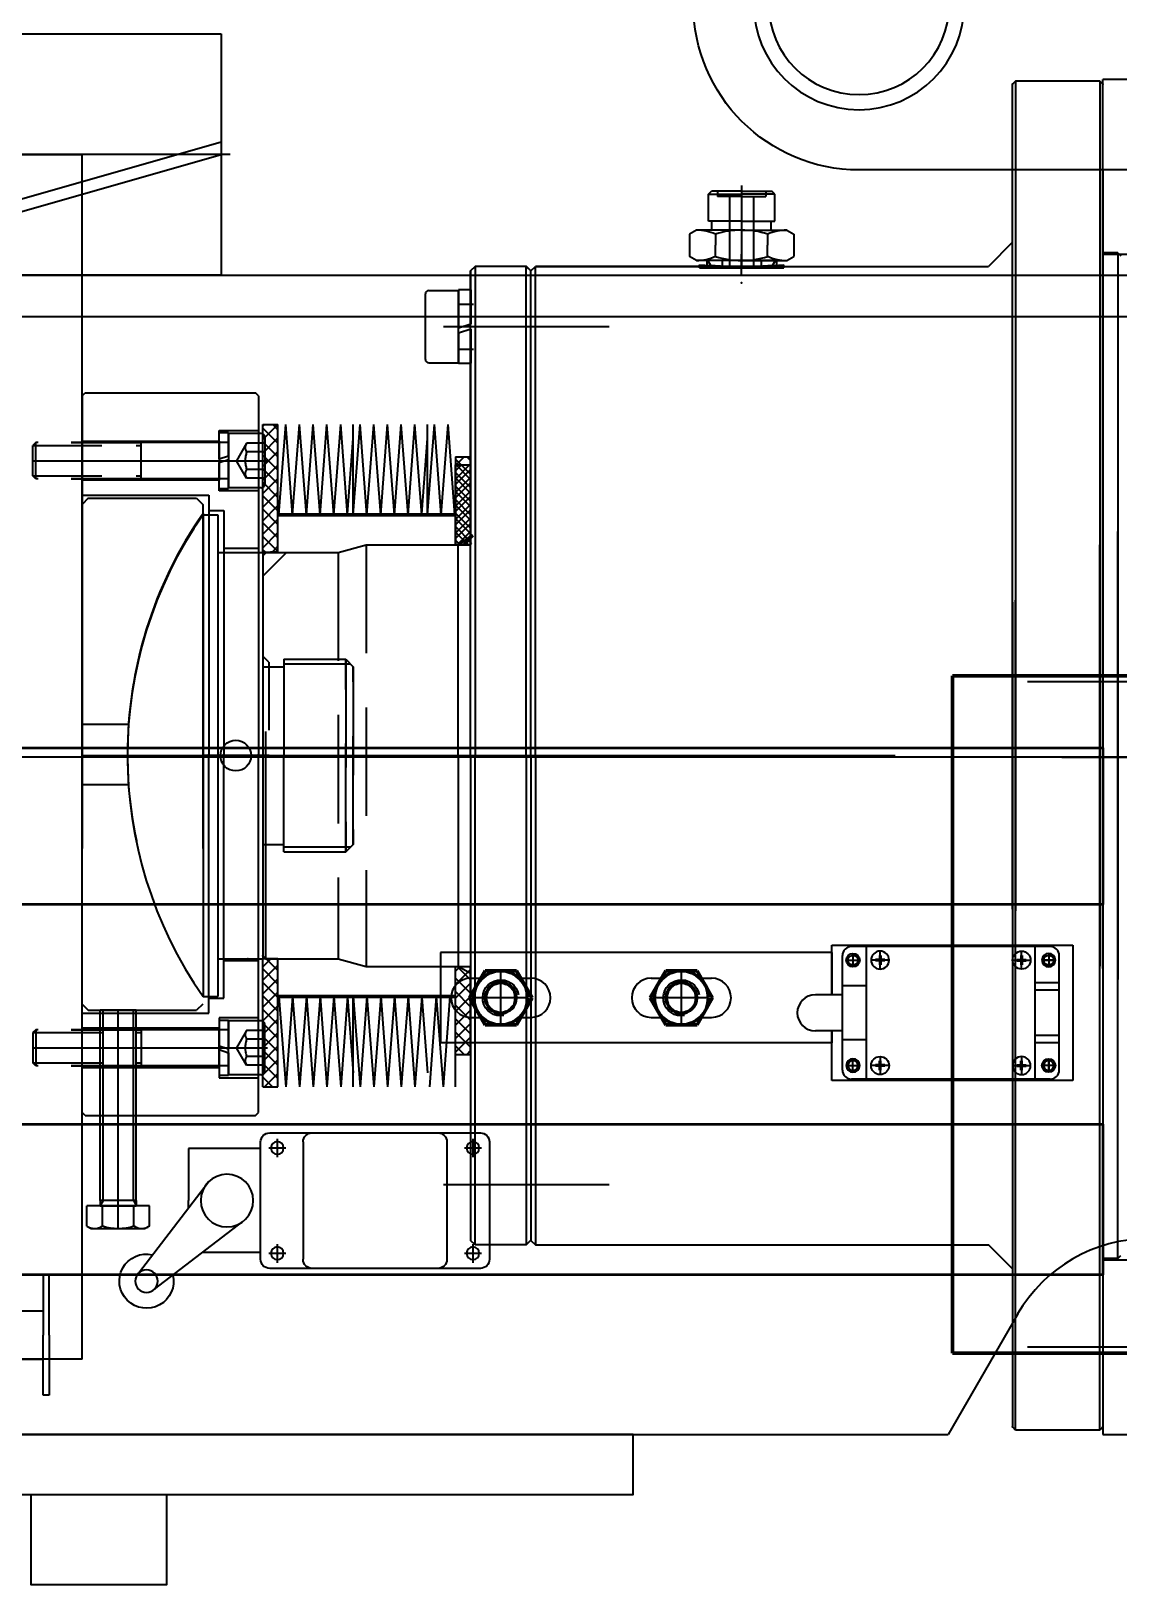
# Model space of a CAD drawing. Header units: millimetres. Extents: x -1204 to 13934, y -5982 to 4710.
# Drawn here: x 5169 to 5530, y 1000 to 1516 of the extents above; entities that cross this region are included whole.
import ezdxf

# ---------------------------------------------------------------- set-up
doc = ezdxf.new("R2010")
doc.units = ezdxf.units.MM
doc.header["$LTSCALE"] = 18
for name, pattern in [('ACISOTGL', [3, 2, -1]), ('AM_ISO02W050', [7.5, 6, -1.5]), ('AM_ISO08W050', [13, 9.75, -1.5, 0.25, -1.5]), ('AM_ISO08W050x2', [7.625, 6, -0.75, 0.125, -0.75]), ('CENTER', [7, 4, -1, 1, -1]), ('CENTER2', [11.25, 7.5, -1.5, 0.75, -1.5]), ('GEN3A', [3.1, 2.5, -0.6]), ('GEN4A', [16.25, 9.75, -1.5, 1, -1.5, 1, -1.5]), ('GEN7A', [7.5, 5, -1.25, 0, -1.25]), ('HIDDEN', [9.525, 6.35, -3.175])]:
    doc.linetypes.add(name, pattern=pattern)
for name, color, linetype in [('0N', 7, 'Continuous'), ('3A', 6, 'GEN4A'), ('3AN', 6, 'GEN3A'), ('4N', 3, 'Continuous'), ('7A', 4, 'GEN7A'), ('7AN', 4, 'GEN7A'), ('8', 1, 'Continuous'), ('9N', 253, 'Continuous'), ('CZ', 1, 'Continuous'), ('XY_THICK', 7, 'Continuous'), ('XZ', 3, 'Continuous')]:
    doc.layers.add(name, color=color, linetype=linetype)
for name, color, linetype, lineweight in [('AM_0', 7, 'Continuous', 50), ('AM_0N', 7, 'Continuous', 50), ('AM_3', 6, 'AM_ISO02W050', 25), ('AM_4', 3, 'Continuous', 25), ('AM_5', 3, 'Continuous', 25), ('AM_7', 4, 'AM_ISO08W050', 25)]:
    doc.layers.add(name, color=color, linetype=linetype, lineweight=lineweight)
doc.styles.get("Standard").update_dxf_attribs({"font": 'ISOCP.SHX', "bigfont": 'GBCBIG.SHX'})
doc.dimstyles.new('AM_GB$0', dxfattribs={"dimtxt": 3.5, "dimasz": 2.5, "dimexe": 3, "dimexo": 0, "dimgap": 1.5, "dimtad": 1, "dimdsep": 46, "dimtxsty": 'Standard', "dimcen": 0, "dimclrd": 256, "dimclre": 256, "dimclrt": 2, "dimadec": 0, "dimazin": 2, "dimtp": 0.1, "dimtm": 0.1, "dimtfac": 0.71, "dimtmove": 0, "dimatfit": 3, "dimfxl": 1, "dimlwd": -1, "dimlwe": -1, "dimarcsym": 1})

# ---------------------------------------------------------------- blocks, each defined once
blk = doc.blocks.new('A$C1559262B')
for p, q in [((45.09, 555), (29.09, 555)), ((29.09, 555), (29.09, 495)), ((45.09, 555), (45.09, 495)), ((29.09, 536), (29.09, 524)), ((95.09, 15), (350.09, 15))]:
    blk.add_line(p, q)
at = {"layer": 'AM_0'}
for points in [[(29.09, 495), (29.09, 505), (19.09, 495)], [(45.09, 495), (55.09, 495), (45.09, 505)], [(70.09, 495), (70.09, 500), (65.09, 495)], [(190.09, 495), (195.09, 495), (190.09, 500)], [(95.09, 45), (85.09, 45), (95.09, 35)], [(350.09, 45), (350.09, 35), (360.09, 45)]]:
    blk.add_solid(points, dxfattribs=at)
at = {"layer": 'AM_3', "ltscale": 0.5}
for p, q in [((29.09, 538), (45.09, 538)), ((29.09, 538), (31.09, 536)), ((31.09, 536), (45.09, 536)), ((31.09, 524), (31.09, 536)), ((29.09, 522), (31.09, 524)), ((29.09, 522), (45.09, 522)), ((31.09, 524), (45.09, 524)), ((95.09, 465), (60.09, 465)), ((30.09, 431), (14.09, 431)), ((30.09, 109), (14.09, 109)), ((385.09, 103), (360.09, 103)), ((95.09, 75), (60.09, 75))]:
    blk.add_line(p, q, dxfattribs=at)
at = {"layer": 'AM_3'}
for p, q in [((95.09, 35), (146.44, 35)), ((146.44, 35), (163.73, 35)), ((163.73, 35), (291.44, 35)), ((291.44, 35), (308.73, 35)), ((308.73, 35), (350.09, 35))]:
    blk.add_line(p, q, dxfattribs=at)
at = {"layer": 'AM_7'}
for p, q in [((26.09, 530), (48.09, 530)), ((398.73, 270), (0, 270))]:
    blk.add_line(p, q, dxfattribs=at)
at = {"layer": 'XY_THICK'}
for p, q in [((280.09, 535), (320.09, 575)), ((466.09, 575), (320.09, 575)), ((280.09, 495), (280.09, 535)), ((280.09, 535), (280.09, 495)), ((70.09, 500), (190.09, 500)), ((70.09, 500), (70.09, 495)), ((190.09, 500), (190.09, 495)), ((14.09, 495), (14.09, 45)), ((14.09, 495), (360.09, 495)), ((30.09, 495), (30.09, 45)), ((60.09, 495), (60.09, 45)), ((95.09, 495), (95.09, 465)), ((256.31, 495), (360.09, 495)), ((280.09, 495), (360.09, 495)), ((359.09, 495), (385.09, 495)), ((360.09, 495), (360.09, 45)), ((360.09, 495), (360.09, 465)), ((385.09, 465), (385.09, 495)), ((95.09, 465), (360.09, 465)), ((360.09, 465), (466.09, 465)), ((385.09, 465), (385.09, 435)), ((385.09, 437), (360.09, 437)), ((385.09, 435), (385.09, 45)), ((360.09, 430), (60.09, 430)), ((360.09, 110), (60.09, 110)), ((95.09, 75), (360.09, 75)), ((95.09, 45), (95.09, 75)), ((385.09, 45), (14.09, 45)), ((95.09, 15), (95.09, 45)), ((350.09, 15), (350.09, 45))]:
    blk.add_line(p, q, dxfattribs=at)
for radius in [35, 30]:
    blk.add_circle((466.09, 520), radius, dxfattribs=at)
blk.add_arc((466.09, 520), 55, 270, 90, dxfattribs=at)
blk = doc.blocks.new('A$C4BEC5526')
at = {"layer": 'XY_THICK'}
for p, q in [((818, 1178.97), (818, 788.97)), ((818, 788.97), (447, 788.97))]:
    blk.add_line(p, q, dxfattribs=at)
at = {"linetype": 'CENTER2'}
blk.add_blockref('A$C1559262B', (432.91, 743.97), dxfattribs=at)
blk = doc.blocks.new('A$C57E95C33')
for p, q in [((250, 700), (230, 700)), ((250, 300), (250, 700)), ((250, 300), (230, 300))]:
    blk.add_line(p, q)
blk = doc.blocks.new('A$C69DB56EE')
for p, q in [((326.4, 448), (325.4, 447)), ((325.4, 173.03), (325.4, 447)), ((326.4, 448), (326.4, 172.41)), ((354.4, 448), (326.4, 448)), ((354.4, 448), (354.4, 154.04)), ((355.4, 447), (354.4, 448)), ((355.4, 153.33), (355.4, 447)), ((224.4, 410.5), (225.4, 411.5)), ((224.4, 410.5), (235.4, 410.5)), ((224.4, 401.5), (224.4, 410.5)), ((235.4, 411.5), (225.4, 411.5)), ((235.4, 411.5), (245.4, 411.5)), ((246.4, 410.5), (235.4, 410.5)), ((246.4, 410.5), (245.4, 411.5)), ((246.4, 401.5), (246.4, 410.5)), ((220.4, 398.5), (218.08, 397.16)), ((235.4, 398.5), (220.4, 398.5)), ((225.55, 398.5), (220.4, 398.5)), ((235.4, 401.5), (224.4, 401.5)), ((225.55, 398.5), (225.55, 401.5)), ((235.4, 401.5), (246.4, 401.5)), ((235.4, 398.5), (250.4, 398.5)), ((245.25, 398.5), (245.25, 401.5)), ((245.25, 398.5), (250.4, 398.5)), ((250.4, 398.5), (252.72, 397.16)), ((218.08, 397.16), (218.08, 389.84)), ((226.74, 397.16), (226.74, 393.5)), ((226.74, 389.84), (226.74, 393.5)), ((244.06, 397.16), (244.06, 393.5)), ((244.06, 389.84), (244.06, 393.5)), ((252.72, 397.16), (252.72, 389.84)), ((325.4, 394.5), (317.4, 386.5)), ((220.4, 388.5), (218.08, 389.84)), ((235.4, 388.5), (220.4, 388.5)), ((223.82, 388.5), (220.4, 388.5)), ((223.82, 388.5), (223.4, 388.5)), ((246.97, 388.5), (223.84, 388.5)), ((225.13, 386.8), (224.15, 388.5)), ((235.4, 388.5), (250.4, 388.5)), ((245.67, 386.8), (246.65, 388.5)), ((246.98, 388.5), (250.4, 388.5)), ((246.98, 388.5), (247.4, 388.5)), ((250.4, 388.5), (252.72, 389.84)), ((360.4, 391), (355.4, 391)), ((360.4, 391), (360.4, 149.6)), ((360.4, 391), (361.4, 390)), ((145.41, 385), (146.91, 386.5)), ((146.91, 386.5), (145.41, 385)), ((145.41, 385), (145.41, 378.7)), ((145.41, 224), (145.41, 385)), ((163.91, 386.5), (146.91, 386.5)), ((146.91, 386.5), (146.91, 224)), ((163.9, 386.5), (146.91, 386.5)), ((163.9, 224), (163.9, 386.5)), ((163.9, 386.5), (165.41, 384.99)), ((165.41, 385), (163.91, 386.5)), ((165.4, 385), (166.9, 386.5)), ((165.41, 385), (166.91, 386.5)), ((165.41, 224), (165.41, 384.99)), ((166.9, 386.5), (317.4, 386.5)), ((166.9, 224), (166.9, 386.5)), ((245.4, 386.5), (166.91, 386.5)), ((221.4, 386.55), (221.4, 387.05)), ((221.4, 386.5), (221.4, 386.99)), ((221.4, 386.01), (221.4, 386.5)), ((221.4, 386.5), (249.4, 386.5)), ((221.4, 386.01), (249.4, 386.01)), ((249.4, 386.55), (249.4, 387.05)), ((249.4, 386.5), (249.4, 386.99)), ((249.4, 386.5), (317.4, 386.5)), ((249.4, 386.01), (249.4, 386.5)), ((145.41, 354.3), (145.41, 297)), ((16.4, 343.46), (17.4, 344.46)), ((16.4, 343.46), (16.4, 224.46)), ((17.4, 344.46), (73.9, 344.46)), ((74.9, 343.46), (73.9, 344.46)), ((74.9, 343.46), (74.9, 224.46)), ((76.4, 333.99), (81.4, 333.99)), ((76.4, 291.5), (76.4, 333.99)), ((81.4, 304), (81.4, 334)), ((81.4, 291.67), (81.4, 333.99)), ((81.72, 304), (84, 334)), ((86.28, 304), (84, 334)), ((86.28, 304), (88.56, 334)), ((90.84, 304), (88.56, 334)), ((90.84, 304), (93.12, 334)), ((95.4, 304), (93.12, 334)), ((95.4, 304), (97.68, 334)), ((99.96, 304), (97.68, 334)), ((99.96, 304), (102.24, 334)), ((104.52, 304), (102.24, 334)), ((106.4, 304), (106.4, 334)), ((106.4, 304), (108.68, 334)), ((110.96, 304), (108.68, 334)), ((110.96, 304), (113.24, 334)), ((115.52, 304), (113.24, 334)), ((115.52, 304), (117.8, 334)), ((120.08, 304), (117.8, 334)), ((120.08, 304), (122.36, 334)), ((124.64, 304), (122.36, 334)), ((124.64, 304), (126.92, 334)), ((129.2, 304), (126.92, 334)), ((131.08, 304), (131.08, 334)), ((131.08, 304), (133.36, 334)), ((135.64, 304), (133.36, 334)), ((135.64, 304), (137.92, 334)), ((140.2, 304), (137.92, 334)), ((104.5, 304.34), (106.4, 329.37)), ((129.18, 304.34), (131.08, 329.37)), ((140.41, 323.23), (145.41, 323.23)), ((140.41, 323.23), (140.41, 294)), ((140.41, 320.54), (145.41, 320.54)), ((140.41, 294), (140.41, 320.54)), ((145.41, 323.23), (145.41, 294)), ((145.41, 294), (145.41, 320.54)), ((56.51, 304), (61.4, 304)), ((56.51, 304), (56.51, 144)), ((61.4, 304), (61.4, 144)), ((145.41, 296.42), (141.25, 294)), ((145.41, 297), (141.68, 294.33)), ((141.68, 294.33), (142.28, 294)), ((142.28, 294), (144.12, 294.38)), ((355.4, 294.67), (355.4, 1)), ((360.4, 57), (360.4, 298.4)), ((61.4, 291.5), (76.4, 291.5)), ((81.4, 291.67), (76.4, 291.5)), ((76.4, 290.5), (77.4, 291.5)), ((76.4, 290.5), (76.4, 224)), ((145.41, 294), (140.41, 294)), ((140.41, 294), (145.41, 294)), ((141.25, 224), (141.25, 294)), ((354.4, 0), (354.4, 293.96)), ((325.4, 274.97), (325.4, 1)), ((326.4, 0), (326.4, 275.59)), ((78.4, 255), (76.4, 257)), ((78.4, 255), (78.4, 232.43)), ((77.4, 156.5), (77.4, 232.01)), ((16.4, 105.46), (16.4, 224.46)), ((74.9, 105.46), (74.9, 224.46)), ((76.4, 224), (76.4, 157.5)), ((141.25, 224), (141.25, 154)), ((145.41, 224), (145.41, 63)), ((146.91, 61.5), (146.91, 224)), ((163.9, 224), (163.9, 61.5)), ((165.41, 224), (165.41, 63.01)), ((166.9, 224), (166.9, 61.5)), ((61.4, 156.5), (76.4, 156.5)), ((76.4, 157.5), (77.4, 156.5)), ((76.4, 114.01), (76.4, 156.5)), ((81.4, 156.5), (76.4, 156.5)), ((81.4, 114.01), (81.4, 156.5)), ((140.41, 124.77), (140.41, 154)), ((140.41, 154), (145.41, 154)), ((145.41, 151.58), (141.25, 154)), ((145.41, 124.77), (145.41, 154)), ((56.51, 144), (61.4, 144)), ((81.4, 114), (81.4, 144)), ((81.72, 144), (84, 114)), ((86.28, 144), (84, 114)), ((86.28, 144), (88.56, 114)), ((90.84, 144), (88.56, 114)), ((90.84, 144), (93.12, 114)), ((95.4, 144), (93.12, 114)), ((95.4, 144), (97.68, 114)), ((99.96, 144), (97.68, 114)), ((99.96, 144), (102.24, 114)), ((104.52, 144), (102.24, 114)), ((104.5, 143.66), (106.4, 118.63)), ((106.4, 114), (106.4, 144)), ((106.4, 144), (108.68, 114)), ((110.96, 144), (108.68, 114)), ((110.96, 144), (113.24, 114)), ((115.52, 144), (113.24, 114)), ((115.52, 144), (117.8, 114)), ((120.08, 144), (117.8, 114)), ((120.08, 144), (122.36, 114)), ((124.64, 144), (122.36, 114)), ((124.64, 144), (126.92, 114)), ((129.2, 144), (126.92, 114)), ((129.18, 143.66), (131.08, 118.63)), ((133.97, 144), (131.69, 114)), ((133.97, 144), (136.25, 114)), ((138.53, 144), (136.25, 114)), ((140.41, 114), (140.41, 144)), ((140.41, 124.77), (145.41, 124.77)), ((76.4, 114.01), (81.4, 114.01)), ((17.4, 104.46), (16.4, 105.46)), ((17.4, 104.46), (73.9, 104.46)), ((73.9, 104.46), (74.9, 105.46)), ((146.91, 61.5), (145.41, 63)), ((163.9, 61.5), (165.41, 63.01)), ((165.4, 63), (166.9, 61.5)), ((163.9, 61.5), (146.91, 61.5)), ((166.9, 61.5), (317.4, 61.5)), ((325.4, 53.5), (317.4, 61.5)), ((360.4, 57), (355.4, 57)), ((360.4, 57), (361.4, 58)), ((326.4, 0), (325.4, 1)), ((355.4, 1), (354.4, 0)), ((354.4, 0), (326.4, 0))]:
    blk.add_line(p, q)
at = {"color": 3, "linetype": 'HIDDEN'}
for p, q in [((227.4, 411.5), (227.4, 409.7)), ((235.4, 409.7), (227.4, 409.7)), ((231.4, 409.7), (231.4, 386.5)), ((235.4, 409.7), (243.4, 409.7)), ((239.4, 409.7), (239.4, 386.5)), ((243.4, 411.5), (243.4, 409.7)), ((61.9, 331.96), (74.9, 331.96)), ((61.9, 328.46), (61.9, 331.96)), ((16.4, 328.46), (61.9, 328.46)), ((61.9, 328.46), (61.9, 315.46)), ((61.9, 315.46), (16.4, 315.46)), ((61.9, 311.96), (61.9, 315.46)), ((16.4, 310.46), (58.4, 310.46)), ((58.4, 310.46), (58.4, 224.46)), ((74.9, 311.96), (61.9, 311.96)), ((18.4, 309.46), (16.4, 307.46)), ((16.4, 307.46), (16.4, 141.46)), ((18.4, 309.46), (54.4, 309.46)), ((54.4, 309.46), (56.4, 307.46)), ((56.4, 307.46), (56.4, 141.46)), ((58.4, 305.46), (63.4, 305.46)), ((63.4, 305.46), (63.4, 224.46)), ((56.51, 304.46), (56.51, 144.46)), ((63.4, 292.96), (74.9, 292.96)), ((16.4, 234.46), (31.76, 234.46)), ((58.4, 138.46), (58.4, 224.46)), ((63.4, 143.46), (63.4, 224.46)), ((16.4, 214.46), (31.76, 214.46)), ((63.4, 155.96), (74.9, 155.96)), ((16.4, 141.46), (18.4, 139.46)), ((18.4, 139.46), (54.4, 139.46)), ((56.4, 141.46), (54.4, 139.46)), ((58.4, 143.46), (63.4, 143.46)), ((16.4, 138.46), (58.4, 138.46)), ((74.9, 136.96), (61.9, 136.96)), ((61.9, 136.96), (61.9, 133.46)), ((61.9, 133.46), (16.4, 133.46)), ((61.9, 120.46), (61.9, 133.46)), ((16.4, 120.46), (61.9, 120.46)), ((61.9, 120.46), (61.9, 116.96)), ((61.9, 116.96), (74.9, 116.96))]:
    blk.add_line(p, q, dxfattribs=at)
at = {"linetype": 'Continuous'}
for p, q in [((223.84, 388.5), (223.84, 386.5)), ((228.91, 388.5), (228.91, 386.5)), ((241.9, 388.5), (241.9, 386.5)), ((246.97, 388.5), (246.97, 386.5))]:
    blk.add_line(p, q, dxfattribs=at)
at = {"ltscale": 5}
for p, q in [((223.84, 386.5), (246.97, 386.5)), ((246.8, 386.5), (225.25, 386.5))]:
    blk.add_line(p, q, dxfattribs=at)
at = {"color": 6, "linetype": 'ACISOTGL'}
for p, q in [((76.4, 291.5), (76.4, 156.5)), ((77.4, 291.5), (101.4, 291.5)), ((101.4, 291.5), (110.73, 294)), ((101.4, 291.5), (101.4, 156.5)), ((110.73, 294), (110.73, 154)), ((110.73, 294), (141.25, 294)), ((76.4, 253.5), (83.4, 253.5)), ((83.4, 256), (103.9, 256)), ((83.4, 256), (83.4, 253.5)), ((105.52, 254.38), (83.4, 254.38)), ((83.4, 253.5), (83.4, 224)), ((103.9, 256), (106.4, 253.5)), ((103.9, 256), (103.9, 192)), ((103.9, 192), (103.9, 256)), ((106.4, 253.5), (106.4, 194.5)), ((106.4, 194.5), (106.4, 253.5)), ((83.4, 194.5), (83.4, 224)), ((76.4, 194.5), (83.4, 194.5)), ((83.4, 192), (83.4, 194.5)), ((105.52, 193.62), (83.4, 193.62)), ((105.52, 193.62), (83.4, 193.62)), ((83.4, 192), (103.9, 192)), ((83.4, 192), (103.9, 192)), ((106.4, 194.5), (103.9, 192)), ((103.9, 192), (106.4, 194.5)), ((77.4, 156.5), (101.4, 156.5)), ((101.4, 156.5), (110.73, 154)), ((110.73, 154), (141.25, 154))]:
    blk.add_line(p, q, dxfattribs=at)
blk.add_circle((67.4, 224), 5.1)
for centre, radius, start, end in [((220.68, 384.14), 14.36, 65.0275, 91.1075), ((234.69, 374.46), 24.06, 88.2991, 109.2889), ((236.12, 374.46), 24.06, 70.7111, 91.7009), ((250.13, 384.14), 14.36, 88.8925, 114.9725), ((220.68, 402.86), 14.36, 268.8925, 294.9725), ((234.69, 412.54), 24.06, 250.7111, 271.7009), ((236.12, 412.54), 24.06, 268.2991, 289.2889), ((250.13, 402.86), 14.36, 245.0275, 271.1075), ((235.4, 584.83), 198.28, 265.9511, 274.0489), ((235.4, 584.78), 198.28, 265.9511, 274.0489), ((235.4, 584.28), 198.28, 265.9511, 274.0489), ((171.4, 224), 140, 145.1501, 214.8499)]:
    blk.add_arc(centre, radius, start, end)
at = {"color": 3, "linetype": 'HIDDEN'}
blk.add_arc((171.4, 224.46), 140, 145.1501, 214.8499, dxfattribs=at)
for p in [(325.4, 447), (355.4, 447), (355.4, 447), (355.4, 447), (226.4, 386.55), (226.4, 386.5), (226.4, 386.01), (244.4, 386.55), (244.4, 386.5), (244.4, 386.01), (235.4, 381.04), (71.4, 156.5), (76.4, 157.5), (76.4, 157.5), (77.4, 156.5), (325.4, 1), (355.4, 1), (355.4, 1), (355.4, 1)]:
    blk.add_point(p)
at = {"layer": '0N'}
for p, q in [((130.37, 355.6), (130.37, 377.4)), ((131.47, 378.5), (141.37, 378.5)), ((141.37, 378.7), (141.37, 365.99)), ((145.47, 378.7), (141.37, 378.7)), ((145.47, 378.7), (145.47, 367.32)), ((145.47, 373.96), (146.37, 373.96)), ((145.47, 367.32), (141.37, 365.99)), ((141.37, 364.35), (141.37, 365.99)), ((145.47, 365.68), (141.37, 364.35)), ((141.37, 364.35), (141.37, 354.3)), ((145.47, 365.68), (145.47, 354.3)), ((145.47, 359.04), (146.37, 359.04)), ((131.47, 354.5), (141.37, 354.5)), ((141.37, 354.3), (145.47, 354.3)), ((65, 331.16), (61.9, 331.16)), ((61.9, 327.96), (61.9, 331.16)), ((65, 330.96), (65, 331.16)), ((75.8, 330.96), (65, 330.96)), ((65, 330.96), (65, 327.96)), ((65, 327.96), (65, 315.96)), ((77, 329.76), (77, 314.16)), ((61.9, 312.76), (61.9, 315.96)), ((65, 315.96), (65, 312.96)), ((61.9, 312.76), (65, 312.76)), ((75.8, 312.96), (65, 312.96)), ((65, 312.76), (65, 312.96)), ((34.35, 139.46), (22.35, 139.46)), ((22.35, 76.21), (22.35, 139.46)), ((22.35, 139.46), (23.3, 139.46)), ((33.41, 139.46), (23.3, 139.46)), ((33.41, 139.46), (34.35, 139.46)), ((34.35, 76.21), (34.35, 139.46)), ((61.9, 136.16), (61.9, 132.96)), ((61.9, 136.16), (65, 136.16)), ((65, 136.16), (65, 135.96)), ((75.8, 135.96), (65, 135.96)), ((65, 132.96), (65, 135.96)), ((77, 119.16), (77, 134.76)), ((65, 120.96), (65, 132.96)), ((61.9, 120.96), (61.9, 117.76)), ((65, 117.96), (65, 120.96)), ((65, 117.76), (61.9, 117.76)), ((75.8, 117.96), (65, 117.96)), ((65, 117.96), (65, 117.76)), ((22.35, 74.46), (17.96, 74.46)), ((17.96, 67.76), (17.96, 74.46)), ((22.35, 76.21), (22.35, 74.46)), ((34.35, 76.21), (22.35, 76.21)), ((22.35, 74.46), (22.35, 74.46)), ((22.35, 74.46), (34.35, 74.46)), ((34.35, 74.46), (22.35, 74.46)), ((22.35, 74.46), (22.35, 74.46)), ((22.35, 74.46), (22.35, 74.46)), ((23.16, 67.76), (23.16, 74.46)), ((33.55, 67.76), (33.55, 74.46)), ((34.35, 76.21), (34.35, 74.46)), ((34.35, 74.46), (34.35, 74.46)), ((34.35, 74.46), (34.35, 74.46)), ((34.35, 74.46), (34.35, 74.46)), ((38.75, 74.46), (34.35, 74.46)), ((38.75, 67.76), (38.75, 74.46)), ((17.96, 67.76), (19.35, 66.96)), ((38.75, 67.76), (37.35, 66.96)), ((19.35, 66.96), (37.35, 66.96))]:
    blk.add_line(p, q, dxfattribs=at)
at = {"layer": '0N', "color": 3, "linetype": 'HIDDEN', "ltscale": 0.2}
for p, q in [((0.95, 327.96), (0, 327.01)), ((0, 316.91), (0, 327.01)), ((0.95, 315.96), (0.95, 327.96)), ((36, 327.96), (0.95, 327.96)), ((0.95, 315.96), (0, 316.91)), ((36, 315.96), (0.95, 315.96)), ((0.95, 132.96), (0, 132.01)), ((0, 132.01), (0, 121.91)), ((0.95, 132.96), (0.95, 120.96)), ((36, 132.96), (0.95, 132.96)), ((0.95, 120.96), (0, 121.91)), ((36, 120.96), (0.95, 120.96))]:
    blk.add_line(p, q, dxfattribs=at)
at = {"layer": '0N', "color": 3, "linetype": 'HIDDEN'}
for p, q in [((65, 327.96), (12.75, 327.96)), ((12.75, 327.96), (36, 327.96)), ((36, 315.96), (36, 327.96)), ((12.75, 315.96), (36, 315.96)), ((65, 315.96), (12.75, 315.96)), ((12.75, 132.96), (36, 132.96)), ((65, 132.96), (12.75, 132.96)), ((36, 132.96), (36, 120.96)), ((65, 120.96), (12.75, 120.96)), ((12.75, 120.96), (36, 120.96))]:
    blk.add_line(p, q, dxfattribs=at)
at = {"layer": '0N'}
for centre, radius, start, end in [((131.47, 377.4), 1.1, 90, 180), ((131.47, 355.6), 1.1, 180, 270), ((75.8, 329.76), 1.2, 0, 90), ((75.8, 314.16), 1.2, 270, 0), ((75.8, 134.76), 1.2, 0, 90), ((75.8, 119.16), 1.2, 270, 0), ((20.56, 71.55), 4.59, 244.4469, 304.4469), ((28.35, 84.14), 17.18, 252.3875, 287.6125), ((36.15, 71.55), 4.59, 235.5531, 295.5531)]:
    blk.add_arc(centre, radius, start, end, dxfattribs=at)
at = {"layer": '3AN'}
for p, q in [((71, 327.73), (67.67, 321.96)), ((77, 327.73), (71, 327.73)), ((71, 316.18), (67.67, 321.96)), ((77, 324.85), (71, 324.85)), ((77, 319.07), (71, 319.07)), ((77, 316.18), (71, 316.18)), ((71, 132.73), (67.67, 126.96)), ((77, 132.73), (71, 132.73)), ((77, 129.85), (71, 129.85)), ((71, 121.18), (67.67, 126.96)), ((77, 124.07), (71, 124.07)), ((77, 121.18), (71, 121.18))]:
    blk.add_line(p, q, dxfattribs=at)
for centre, radius, start, end in [((72.86, 326.29), 2.35, 142.1211, 217.8789), ((79.17, 321.96), 8.66, 160.5288, 199.4712), ((72.86, 317.63), 2.35, 142.1211, 217.8789), ((72.86, 131.29), 2.35, 142.1211, 217.8789), ((79.17, 126.96), 8.66, 160.5288, 199.4712), ((72.86, 122.63), 2.35, 142.1211, 217.8789)]:
    blk.add_arc(centre, radius, start, end, dxfattribs=at)
at = {"layer": '4N', "color": 3, "linetype": 'HIDDEN', "ltscale": 0.2}
for p, q in [((0, 327.01), (36, 327.01)), ((0, 316.91), (36, 316.91)), ((0, 132.01), (36, 132.01)), ((0, 121.91), (36, 121.91))]:
    blk.add_line(p, q, dxfattribs=at)
at = {"layer": '4N'}
for p, q in [((23.3, 76.21), (23.3, 139.46)), ((33.41, 76.21), (33.41, 139.46)), ((23.3, 76.21), (22.35, 74.46)), ((33.41, 76.21), (34.35, 74.46))]:
    blk.add_line(p, q, dxfattribs=at)
at = {"layer": '7A'}
for p, q in [((235.4, 413.36), (235.4, 386.5)), ((136.42, 366.5), (191.38, 366.5)), ((0, 321.96), (77.91, 321.96)), ((16.4, 321.96), (74.9, 321.96)), ((78.5, 224), (56.3, 224)), ((0, 126.96), (77.91, 126.96)), ((16.4, 126.96), (74.9, 126.96)), ((136.42, 81.5), (191.38, 81.5))]:
    blk.add_line(p, q, dxfattribs=at)
at = {"layer": '7A', "color": 4, "linetype": 'CENTER', "ltscale": 2}
blk.add_line((235.4, 383.55), (235.4, 390.55), dxfattribs=at)
at = {"layer": '7A', "ltscale": 3}
blk.add_line((16.4, 224), (420.1, 224), dxfattribs=at)
at = {"layer": '7AN'}
blk.add_line((28.35, 66.96), (28.35, 139.46), dxfattribs=at)
at = {"layer": '8'}
for p, q in [((76.4, 333.48), (76.91, 333.99)), ((76.4, 328.99), (81.4, 333.99)), ((81.4, 327.75), (76.4, 332.75)), ((81.4, 332.24), (79.65, 333.99)), ((76.4, 324.5), (81.4, 329.5)), ((81.4, 323.26), (76.4, 328.26)), ((76.4, 320.01), (81.4, 325.01)), ((81.4, 318.77), (76.4, 323.77)), ((76.4, 315.51), (81.4, 320.51)), ((143.27, 323.23), (140.41, 320.37)), ((140.41, 322.5), (145.41, 317.5)), ((145.41, 320.87), (140.41, 315.87)), ((140.41, 318.57), (142.37, 320.54)), ((145.41, 315.71), (140.58, 320.54)), ((144.17, 323.23), (145.41, 321.99)), ((145.41, 320.2), (145.07, 320.54)), ((81.4, 314.28), (76.4, 319.28)), ((76.4, 311.02), (81.4, 316.02)), ((140.41, 314.08), (145.41, 319.08)), ((140.41, 318.01), (145.41, 313.01)), ((145.41, 316.38), (140.41, 311.38)), ((145.41, 311.22), (140.41, 316.22)), ((81.4, 309.79), (76.4, 314.79)), ((76.4, 306.53), (81.4, 311.53)), ((81.4, 305.3), (76.4, 310.3)), ((140.41, 309.59), (145.41, 314.59)), ((140.41, 313.52), (145.41, 308.52)), ((145.41, 311.89), (140.41, 306.89)), ((145.41, 306.73), (140.41, 311.73)), ((140.41, 305.1), (145.41, 310.1)), ((76.4, 302.04), (81.4, 307.04)), ((81.4, 300.81), (76.4, 305.81)), ((140.41, 309.03), (145.41, 304.03)), ((145.41, 307.4), (140.41, 302.4)), ((145.41, 302.24), (140.41, 307.24)), ((140.41, 300.61), (145.41, 305.61)), ((140.41, 304.54), (145.41, 299.54)), ((76.4, 297.55), (81.4, 302.55)), ((81.4, 296.32), (76.4, 301.32)), ((145.41, 302.91), (140.41, 297.91)), ((145.41, 297.75), (140.41, 302.75)), ((140.41, 296.12), (145.41, 301.12)), ((140.41, 300.05), (145.41, 295.05)), ((76.4, 293.06), (81.4, 298.06)), ((81.4, 291.83), (76.4, 296.83)), ((144.67, 294), (140.41, 298.26)), ((140.41, 295.56), (141.97, 294)), ((145.41, 298.42), (140.98, 294)), ((142.77, 294), (145.41, 296.63)), ((146.12, 297), (145.41, 297.71)), ((77.21, 291.53), (76.4, 292.34)), ((76.4, 290.38), (77.52, 291.5)), ((76.4, 283.64), (84.25, 291.5)), ((79.43, 291.6), (81.4, 293.57)), ((76.4, 153.87), (79.03, 156.5)), ((81.4, 152.63), (77.53, 156.5)), ((76.4, 149.38), (81.4, 154.38)), ((81.4, 148.14), (76.4, 153.14)), ((76.4, 144.89), (81.4, 149.89)), ((140.41, 152.44), (141.97, 154)), ((140.41, 147.95), (145.41, 152.95)), ((145.41, 145.09), (140.41, 150.09)), ((145.41, 149.58), (140.98, 154)), ((81.4, 143.65), (76.4, 148.65)), ((76.4, 140.4), (81.4, 145.4)), ((140.41, 143.46), (145.41, 148.46)), ((145.41, 140.6), (140.41, 145.6)), ((81.4, 139.16), (76.4, 144.16)), ((76.4, 135.91), (81.4, 140.91)), ((81.4, 134.67), (76.4, 139.67)), ((140.41, 138.97), (145.41, 143.97)), ((145.41, 136.11), (140.41, 141.11)), ((140.41, 134.48), (145.41, 139.48)), ((76.4, 131.42), (81.4, 136.42)), ((81.4, 130.18), (76.4, 135.18)), ((145.41, 131.62), (140.41, 136.62)), ((140.41, 129.99), (145.41, 134.99)), ((76.4, 126.93), (81.4, 131.93)), ((81.4, 125.69), (76.4, 130.69)), ((145.41, 127.13), (140.41, 132.13)), ((140.41, 125.5), (145.41, 130.5)), ((76.4, 122.44), (81.4, 127.44)), ((81.4, 121.2), (76.4, 126.2)), ((143.27, 124.77), (140.41, 127.63)), ((144.17, 124.77), (145.41, 126.01)), ((76.4, 117.95), (81.4, 122.95)), ((81.4, 116.71), (76.4, 121.71)), ((79.61, 114.01), (76.4, 117.22)), ((76.95, 114.01), (81.4, 118.46))]:
    blk.add_line(p, q, dxfattribs=at)
at = {"layer": '9N'}
for p, q in [((141.37, 373.96), (141.37, 378.5)), ((141.37, 373.96), (145.47, 373.96)), ((141.37, 365.99), (141.37, 373.96)), ((141.37, 359.04), (141.37, 364.35)), ((141.37, 359.04), (145.47, 359.04)), ((141.37, 354.5), (141.37, 359.04)), ((65, 323.59), (65, 330.96)), ((61.9, 322.58), (61.9, 327.96)), ((61.9, 322.58), (65, 323.59)), ((61.9, 321.34), (65, 322.35)), ((61.9, 315.96), (61.9, 321.34)), ((65, 312.96), (65, 322.35)), ((65, 135.96), (65, 126.57)), ((61.9, 132.96), (61.9, 127.58)), ((61.9, 127.58), (65, 126.57)), ((61.9, 126.34), (65, 125.33)), ((61.9, 126.34), (61.9, 120.96)), ((65, 125.33), (65, 117.96))]:
    blk.add_line(p, q, dxfattribs=at)
at = {"layer": 'AM_0'}
for p, q in [((106.4, 304), (81.4, 304)), ((131.08, 304), (106.08, 304)), ((140.2, 304), (130.76, 304)), ((106.4, 144), (81.4, 144)), ((131.08, 144), (106.08, 144)), ((140.41, 144), (130.76, 144))]:
    blk.add_line(p, q, dxfattribs=at)
at = {"layer": 'CZ'}
for p, q in [((221.4, 386.5), (221.4, 386.99)), ((249.4, 386.5), (221.4, 386.5)), ((249.4, 386.5), (249.4, 386.99))]:
    blk.add_line(p, q, dxfattribs=at)
blk.add_arc((235.4, 584.78), 198.28, 265.9511, 274.0489, dxfattribs=at)
at = {"layer": 'Defpoints', "color": 0, "linetype": 'ByBlock'}
for p in [(220.4, 398.5), (220.4, 398.5), (235.4, 398.5), (250.4, 398.5), (250.4, 398.5), (218.08, 397.16), (252.72, 397.16), (218.08, 389.84), (220.4, 388.5), (220.4, 388.5), (235.4, 388.5), (250.4, 388.5), (250.4, 388.5), (252.72, 389.84), (360.4, 391), (226.4, 386.5), (244.4, 386.5), (235.4, 381.54), (76.4, 290.5), (77.4, 291.5), (77.4, 256), (360.4, 57)]:
    blk.add_point(p, dxfattribs=at)
at = {"layer": 'XZ', "color": 1}
for p, q in [((143.68, 294.29), (146.39, 297)), ((145.82, 294.38), (144.12, 296.08))]:
    blk.add_line(p, q, dxfattribs=at)
blk = doc.blocks.new('A$C06E40C95X0W2HX2')
for p, q in [((108.72, 275), (88.72, 275)), ((88.72, 250), (88.72, 275)), ((108.72, 250), (108.72, 275)), ((578.72, 250), (578.72, 275)), ((598.72, 275), (578.72, 275)), ((598.72, 250), (598.72, 275)), ((688.72, 250), (13.72, 250)), ((13.72, 25), (13.72, 250)), ((688.72, 51.15), (688.72, 234.85)), ((688.72, 25), (13.72, 25)), ((88.72, 25), (88.72, 0)), ((108.72, 25), (108.72, 0)), ((578.72, 25), (578.72, 0)), ((598.72, 25), (598.72, 0)), ((108.72, 0), (88.72, 0)), ((598.72, 0), (578.72, 0))]:
    blk.add_line(p, q)
for centre in [(98.72, 265), (588.72, 265), (98.72, 10), (588.72, 10)]:
    blk.add_circle(centre, 4.5)
at = {"layer": '3A'}
blk.add_line((686.72, 25), (686.72, 250), dxfattribs=at)
at = {"layer": '7A', "ltscale": 0.4}
for p, q in [((98.72, 269.75), (98.72, 275)), ((588.72, 269.75), (588.72, 275)), ((98.72, 260.25), (98.72, 269.75)), ((588.72, 260.25), (588.72, 269.75)), ((88.72, 265), (93.97, 265)), ((93.97, 265), (103.47, 265)), ((103.47, 265), (108.72, 265)), ((578.72, 265), (583.97, 265)), ((583.97, 265), (593.47, 265)), ((593.47, 265), (598.72, 265)), ((98.72, 250), (98.72, 260.25)), ((588.72, 250), (588.72, 260.25)), ((98.72, 25), (98.72, 14.75)), ((588.72, 25), (588.72, 14.75)), ((98.72, 14.75), (98.72, 5.25)), ((588.72, 14.75), (588.72, 5.25)), ((88.72, 10), (93.97, 10)), ((93.97, 10), (103.47, 10)), ((98.72, 5.25), (98.72, 0)), ((103.47, 10), (108.72, 10)), ((578.72, 10), (583.97, 10)), ((583.97, 10), (593.47, 10)), ((588.72, 5.25), (588.72, 0)), ((593.47, 10), (598.72, 10))]:
    blk.add_line(p, q, dxfattribs=at)
at = {"layer": 'AM_3'}
for p, q in [((686.72, 248), (13.72, 248)), ((686.72, 27), (13.72, 27))]:
    blk.add_line(p, q, dxfattribs=at)
at = {"layer": 'XY_THICK'}
for p, q in [((688.72, 223.32), (688.72, 250)), ((688.72, 223.32), (688.72, 83.32)), ((688.72, 83.32), (688.72, 25))]:
    blk.add_line(p, q, dxfattribs=at)
blk = doc.blocks.new('A$C479E0305')
for p, q in [((60.31, 128.72), (30.02, 105.52)), ((65.58, 123.44), (43.15, 94.04)), ((18.95, 88.16), (18.95, 112.08)), ((18.95, 112.08), (36.2, 112.08)), ((38.58, 112.08), (36.2, 112.08)), ((53.46, 88.16), (53.46, 107.55)), ((55.7, 88.16), (16.7, 88.16)), ((13.7, 85.16), (13.7, 15.16)), ((58.7, 15.16), (58.7, 85.16)), ((16.7, 74.05), (55.7, 74.05)), ((16.7, 26.28), (55.7, 26.28)), ((16.7, 12.16), (55.7, 12.16))]:
    blk.add_line(p, q)
for centre, radius in [((62.95, 126.08), 3.73), ((36.2, 99.34), 8.74), ((18.7, 82.66), 2.1), ((53.7, 82.66), 2.1), ((18.7, 17.66), 2.1), ((53.7, 17.66), 2.1)]:
    blk.add_circle(centre, radius)
for centre, radius, start, end in [((62.95, 126.08), 9, 256.9242, 193.1857), ((16.7, 85.16), 3, 90, 180), ((55.7, 85.16), 3, 0, 90), ((16.7, 71.05), 3, 90, 180), ((55.7, 71.05), 3, 0, 90), ((16.7, 29.28), 3, 180, 270), ((55.7, 29.28), 3, 270, 0), ((16.7, 15.16), 3, 180, 270), ((55.7, 15.16), 3, 270, 0)]:
    blk.add_arc(centre, radius, start, end)
at = {"layer": '7A'}
for p, q in [((15.7, 82.67), (21.83, 82.67)), ((18.7, 85.48), (18.7, 79.84)), ((50.7, 82.67), (56.83, 82.67)), ((53.7, 85.48), (53.7, 79.84)), ((15.7, 17.66), (21.83, 17.66)), ((18.7, 20.47), (18.7, 14.83)), ((50.7, 17.66), (56.83, 17.66)), ((53.7, 20.47), (53.7, 14.83))]:
    blk.add_line(p, q, dxfattribs=at)
blk = doc.blocks.new('*D106')
at = {"layer": 'AM_5', "transparency": 16777216}
for p, q in [((585.17, 1469.69), (585.17, 2173.66)), ((6343.17, 1433.15), (6343.17, 2173.66)), ((660.17, 2083.66), (6268.17, 2083.66))]:
    blk.add_line(p, q, dxfattribs=at)
for points in [[(660.17, 2096.16), (660.17, 2071.16), (585.17, 2083.66)], [(6268.17, 2096.16), (6268.17, 2071.16), (6343.17, 2083.66)]]:
    blk.add_solid(points, dxfattribs=at)
at = {"layer": 'Defpoints', "color": 0, "transparency": 16777216}
for p in [(6343.17, 2083.66), (585.17, 1469.69), (6343.17, 1433.15)]:
    blk.add_point(p, dxfattribs=at)
at = {"layer": 'AM_5', "color": 2, "transparency": 16777216, "insert": (3127.88, 2181.16), "char_height": 105, "attachment_point": 5}
blk.add_mtext('5758', dxfattribs=at)
blk = doc.blocks.new('*D107')
at = {"layer": 'AM_5', "transparency": 16777216}
for p, q in [((585.17, 1469.69), (585.17, 2441.38)), ((7685.17, 1414.69), (7685.17, 2441.38)), ((660.17, 2351.38), (7610.17, 2351.38))]:
    blk.add_line(p, q, dxfattribs=at)
for points in [[(660.17, 2363.88), (660.17, 2338.88), (585.17, 2351.38)], [(7610.17, 2363.88), (7610.17, 2338.88), (7685.17, 2351.38)]]:
    blk.add_solid(points, dxfattribs=at)
at = {"layer": 'Defpoints', "color": 0, "transparency": 16777216}
for p in [(7685.17, 2351.38), (585.17, 1469.69), (7685.17, 1414.69)]:
    blk.add_point(p, dxfattribs=at)
at = {"layer": 'AM_5', "color": 2, "transparency": 16777216, "insert": (3770.88, 2454.13), "char_height": 105, "attachment_point": 5}
blk.add_mtext('(7100)', dxfattribs=at)
blk = doc.blocks.new('A$C2FFB3D3B')
at = {"layer": '0N'}
for p, q in [((2.3, 5.08), (4.42, 5.08)), ((2.3, 5.08), (2.3, 4.42)), ((2.3, 4.42), (4.42, 4.42)), ((4.42, 7.2), (4.42, 5.08)), ((5.08, 7.2), (4.42, 7.2)), ((4.42, 4.42), (4.42, 2.3)), ((5.08, 2.3), (4.42, 2.3)), ((5.08, 7.2), (5.08, 5.08)), ((5.08, 5.08), (7.2, 5.08)), ((5.08, 4.42), (5.08, 2.3)), ((5.08, 4.42), (7.2, 4.42)), ((7.2, 5.08), (7.2, 4.42))]:
    blk.add_line(p, q, dxfattribs=at)
blk.add_circle((4.75, 4.75), 4.75, dxfattribs=at)
at = {"layer": '7AN'}
for p, q in [((4.75, 0), (4.75, 9.5)), ((0, 4.75), (9.5, 4.75))]:
    blk.add_line(p, q, dxfattribs=at)
blk = doc.blocks.new('A$C582B6E73')
at = {"color": 0}
blk.add_circle((2.25, 2.25), 2.25, dxfattribs=at)
at = {"layer": '7A'}
for p, q in [((0, 2.25), (4.5, 2.25)), ((2.25, 4.5), (2.25, 0.25)), ((2.25, 4.5), (2.25, 0))]:
    blk.add_line(p, q, dxfattribs=at)
blk = doc.blocks.new('A$C61EA56CE')
for p, q in [((130, 42.5), (0, 42.5)), ((0, 42.5), (0, 12.5)), ((130, 28.5), (130, 45)), ((130, 45), (210, 45)), ((130, 42.5), (130, 28.5)), ((133.5, 22.5), (133.5, 41.5)), ((202.5, 44.5), (136.5, 44.5)), ((141.5, 0.5), (141.5, 44.5)), ((141.5, 22.5), (141.5, 41.5)), ((197.5, 0.5), (197.5, 44.5)), ((205.5, 3.5), (205.5, 41.5)), ((210, 45), (210, 0)), ((10, 34), (13.37, 34)), ((26.63, 34), (30, 34)), ((70, 34), (73.37, 34)), ((86.63, 34), (90, 34)), ((141.5, 31.5), (133.5, 31.5)), ((205.5, 32.5), (197.5, 32.5)), ((133.5, 28.5), (124.5, 28.5)), ((10, 21), (13.35, 21)), ((26.65, 21), (30, 21)), ((70, 21), (73.35, 21)), ((86.65, 21), (90, 21)), ((133.5, 3.5), (133.5, 22.5)), ((133.5, 16.5), (124.5, 16.5)), ((130, 16.5), (130, 12.5)), ((130, 0), (130, 16.5)), ((130, 12.5), (0, 12.5)), ((141.5, 13.5), (133.5, 13.5)), ((205.5, 12.5), (197.5, 12.5)), ((202.5, 0.5), (136.5, 0.5)), ((210, 0), (130, 0))]:
    blk.add_line(p, q)
at = {"color": 3, "linetype": 'CENTER2', "ltscale": 0.2}
for p, q in [((205.5, 30), (197.5, 30)), ((205.5, 15), (197.5, 15))]:
    blk.add_line(p, q, dxfattribs=at)
for centre, radius, start, end in [((136.5, 41.5), 3, 90, 180), ((202.5, 41.5), 3, 0, 90), ((10, 27.5), 6.5, 90, 270), ((30, 27.5), 6.5, 270, 90), ((70, 27.5), 6.5, 90, 270), ((90, 27.5), 6.5, 270, 90), ((124.5, 22.5), 6, 90, 270), ((136.5, 3.5), 3, 180, 270), ((202.5, 3.5), 3, 270, 0)]:
    blk.add_arc(centre, radius, start, end)
at = {"layer": '3A'}
for centre in [(137, 40), (202, 40)]:
    blk.add_circle(centre, 1.62, dxfattribs=at)
at = {"layer": '3A', "extrusion": (0, 0, -1)}
for centre in [(-137, 5), (-202, 5)]:
    blk.add_circle(centre, 1.62, dxfattribs=at)
at = {"layer": '3A'}
for centre in [(137, 40), (202, 40)]:
    blk.add_arc(centre, 2, 170, 80, dxfattribs=at)
at = {"layer": '3A', "extrusion": (0, 0, -1)}
for centre, start, end in [((-137, 5), 350, 260), ((-202, 5), 170, 80)]:
    blk.add_arc(centre, 2, start, end, dxfattribs=at)
at = {"layer": '7A'}
for p, q in [((134.75, 40), (139.25, 40)), ((204.25, 40), (199.75, 40))]:
    blk.add_line(p, q, dxfattribs=at)
at = {"layer": 'AM_0N'}
for p, q in [((14.8, 36.48), (9.61, 27.48)), ((25.2, 36.48), (14.8, 36.48)), ((30.39, 27.48), (25.2, 36.48)), ((74.8, 36.48), (69.61, 27.48)), ((85.2, 36.48), (74.8, 36.48)), ((90.39, 27.48), (85.2, 36.48)), ((9.61, 27.48), (14.8, 18.48)), ((25.2, 18.48), (30.39, 27.48)), ((69.61, 27.48), (74.8, 18.48)), ((85.2, 18.48), (90.39, 27.48)), ((14.8, 18.48), (25.2, 18.48)), ((74.8, 18.48), (85.2, 18.48))]:
    blk.add_line(p, q, dxfattribs=at)
for centre in [(20, 27.48), (80, 27.48)]:
    blk.add_circle(centre, 9, dxfattribs=at)
at = {"layer": 'AM_7', "linetype": 'AM_ISO08W050x2'}
for p, q in [((137, 41.62), (137, 38)), ((202, 41.62), (202, 38)), ((135, 40), (139, 40)), ((200, 40), (204, 40)), ((137, 3.38), (137, 7)), ((202, 6.62), (202, 3)), ((135, 5), (139, 5)), ((204, 5), (200, 5))]:
    blk.add_line(p, q, dxfattribs=at)
at = {"color": 0}
blk.add_blockref('A$C582B6E73', (134.75, 37.75), dxfattribs=at)
at = {"yscale": 0.6299999999973807, "zscale": 0.63}
for p, xscale in [((148.99, 37.01), -0.6300000000046566), ((190.01, 37.01), 0.6300000000046566)]:
    blk.add_blockref('A$C2FFB3D3B', p, dxfattribs=dict(at, xscale=xscale))
at = {"color": 0, "xscale": -1}
blk.add_blockref('A$C582B6E73', (204.25, 37.75), dxfattribs=at)
at = {"color": 0, "xscale": -1, "rotation": 180}
blk.add_blockref('A$C582B6E73', (134.75, 7.25), dxfattribs=at)
at = {"yscale": 0.6299999999973807, "zscale": 0.63, "rotation": 180}
for p, xscale in [((148.99, 7.99), 0.6300000000046566), ((190.01, 7.99), -0.6300000000046566)]:
    blk.add_blockref('A$C2FFB3D3B', p, dxfattribs=dict(at, xscale=xscale))
at = {"color": 0, "rotation": 180}
blk.add_blockref('A$C582B6E73', (204.25, 7.25), dxfattribs=at)
blk = doc.blocks.new('A$C1F5D6700')
for p, q in [((3, 80), (283, 80)), ((3, 80), (3, 0)), ((283, 80), (283, 0)), ((79.5, 50), (79.5, 60)), ((86.5, 50), (86.5, 60)), ((179.5, 50), (179.5, 60)), ((186.5, 50), (186.5, 60)), ((142.44, 4), (283, 44.16)), ((143, 0), (283, 40)), ((129.5, 10), (129.5, 20)), ((136.5, 10), (136.5, 20)), ((3, 4), (142.44, 4)), ((3, 0), (283, 0))]:
    blk.add_line(p, q)
for centre, start, end in [((83, 60), 0, 180), ((183, 60), 0, 180), ((83, 50), 180, 0), ((183, 50), 180, 0), ((133, 20), 0, 180), ((133, 10), 180, 0)]:
    blk.add_arc(centre, 3.5, start, end)
at = {"layer": '7A'}
for p, q in [((83, 60), (83, 66.5)), ((183, 60), (183, 66.5)), ((83, 60), (76.5, 60)), ((83, 60), (83, 53.5)), ((83, 60), (89.5, 60)), ((183, 60), (176.5, 60)), ((183, 60), (189.5, 60)), ((183, 60), (183, 53.5)), ((76.5, 55), (89.5, 55)), ((83, 50), (83, 56.5)), ((183, 50), (183, 56.5)), ((83, 50), (76.5, 50)), ((83, 50), (89.5, 50)), ((83, 50), (83, 43.5)), ((183, 50), (176.5, 50)), ((183, 50), (189.5, 50)), ((183, 50), (183, 43.5)), ((133, 20), (133, 26.5)), ((133, 20), (126.5, 20)), ((133, 20), (139.5, 20)), ((133, 20), (133, 13.5)), ((133, 10), (133, 16.5)), ((126.5, 15), (139.5, 15)), ((133, 10), (126.5, 10)), ((133, 10), (139.5, 10)), ((133, 10), (133, 3.5))]:
    blk.add_line(p, q, dxfattribs=at)
at = {"layer": 'AM_7'}
blk.add_line((286, 40), (0, 40), dxfattribs=at)

msp = doc.modelspace()

# ---------------------------------------------------------------- linework, layer by layer
for p, q in [((585.17, 1434.69), (6150.17, 1434.69)), ((885.17, 1434.69), (5850.17, 1434.69)), ((6150.17, 1420.84), (585.17, 1420.84)), ((5173.17, 1102.69), (5173.17, 1082.69)), ((5175.17, 1102.69), (5173.17, 1102.69)), ((5175.17, 1082.69), (5175.17, 1102.69)), ((5075.17, 1090.69), (5173.17, 1090.69)), ((5078.2, 1090.69), (5173.17, 1090.69)), ((5496.87, 1089.69), (5473.77, 1049.69)), ((5496.87, 1089.69), (5473.77, 1049.69)), ((5173.17, 1062.69), (5173.17, 1082.69)), ((5175.17, 1082.69), (5175.17, 1062.69)), ((5075.17, 1074.69), (5173.17, 1074.69)), ((5078.2, 1074.69), (5173.17, 1074.69)), ((5175.17, 1062.69), (5173.17, 1062.69)), ((1261.56, 1049.69), (5473.77, 1049.69)), ((1261.56, 1049.69), (5473.77, 1049.69))]:
    msp.add_line(p, q)
at = {"lineweight": 35}
for p, q in [((890.17, 1277.69), (5475.17, 1277.69)), ((5475.17, 1225.69), (890.17, 1225.69)), ((890.17, 1152.69), (5475.17, 1152.69)), ((5475.17, 1102.69), (890.17, 1102.69))]:
    msp.add_line(p, q, dxfattribs=at)
for points in [[(4969.17, 1029.69), (5369.17, 1029.69), (5369.17, 1049.69), (4969.17, 1049.69)], [(5169.17, 1029.69), (5214.17, 1029.69), (5214.17, 999.69), (5169.17, 999.69)]]:
    msp.add_lwpolyline(points, close=True)
msp.add_arc((5540.17, 1064.69), 50, 90, 150)
msp.add_arc((5540.17, 1064.69), 50, 90, 150)
at = {"layer": '3A', "lineweight": 35}
for p, q in [((5475.17, 1277.69), (5525.17, 1277.69)), ((5525.17, 1277.69), (5525.17, 1225.69)), ((5525.17, 1225.69), (5475.17, 1225.69)), ((5475.17, 1152.69), (5525.17, 1152.69)), ((5525.17, 1152.69), (5525.17, 1102.69)), ((5525.17, 1102.69), (5475.17, 1102.69))]:
    msp.add_line(p, q, dxfattribs=at)
at = {"layer": 'AM_0', "extrusion": (0, 0, -1)}
for centre in [(-5325.17, 1194.69), (-5385.17, 1194.69)]:
    msp.add_circle(centre, 5.05, dxfattribs=at)
at = {"layer": 'AM_4', "extrusion": (0, 0, -1)}
for centre in [(-5325.17, 1194.69), (-5385.17, 1194.69)]:
    msp.add_arc(centre, 6, 260, 170, dxfattribs=at)
at = {"layer": 'AM_7', "ltscale": 10}
msp.add_line((6195.17, 1274.69), (540.17, 1274.69), dxfattribs=at)
at = {"layer": 'AM_7', "linetype": 'AM_ISO08W050x2'}
for p, q in [((5325.17, 1185.9), (5325.17, 1203.49)), ((5385.17, 1185.9), (5385.17, 1203.49)), ((5333.96, 1194.69), (5316.38, 1194.69)), ((5393.96, 1194.69), (5376.38, 1194.69))]:
    msp.add_line(p, q, dxfattribs=at)

# ---------------------------------------------------------------- block references
for name, p in [('A$C57E95C33', (4936.17, 774.69)), ('A$C1F5D6700', (4949.29, 1434.85)), ('A$C69DB56EE', (5169.77, 1051.15)), ('A$C61EA56CE', (5305.17, 1167.21))]:
    msp.add_blockref(name, p)
at = {"xscale": -1}
msp.add_blockref('A$C4BEC5526', (6343.17, 260.72), dxfattribs=at)
at = {"xscale": -1, "rotation": 90}
msp.add_blockref('A$C479E0305', (5333.58, 1163.55), dxfattribs=at)
at = {"layer": 'AM_0', "xscale": -1, "rotation": 180}
msp.add_blockref('A$C06E40C95X0W2HX2', (5461.45, 1326.69), dxfattribs=at)

# ---------------------------------------------------------------- dimensions: what is measured, and where the dimension line sits
at = {"layer": 'AM_5'}
dim = msp.add_linear_dim(base=(7685.17, 2351.38), p1=(585.17, 1469.69), p2=(7685.17, 1414.69), text='(<>)', dimstyle='AM_GB$0', override={"dimscale": 30, "dimdec": 0}, dxfattribs=at)
dim.commit()
dim.dimension.update_dxf_attribs({"geometry": '*D107', "text_midpoint": (3770.88, 2351.38), "dimtype": 160})
dim = msp.add_linear_dim(base=(6343.17, 2083.66), p1=(585.17, 1469.69), p2=(6343.17, 1433.15), dimstyle='AM_GB$0', override={"dimscale": 30, "dimdec": 0}, dxfattribs=at)
dim.commit()
dim.dimension.update_dxf_attribs({"geometry": '*D106', "text_midpoint": (3127.88, 2083.66), "dimtype": 160})

doc.saveas('drawing.dxf')
